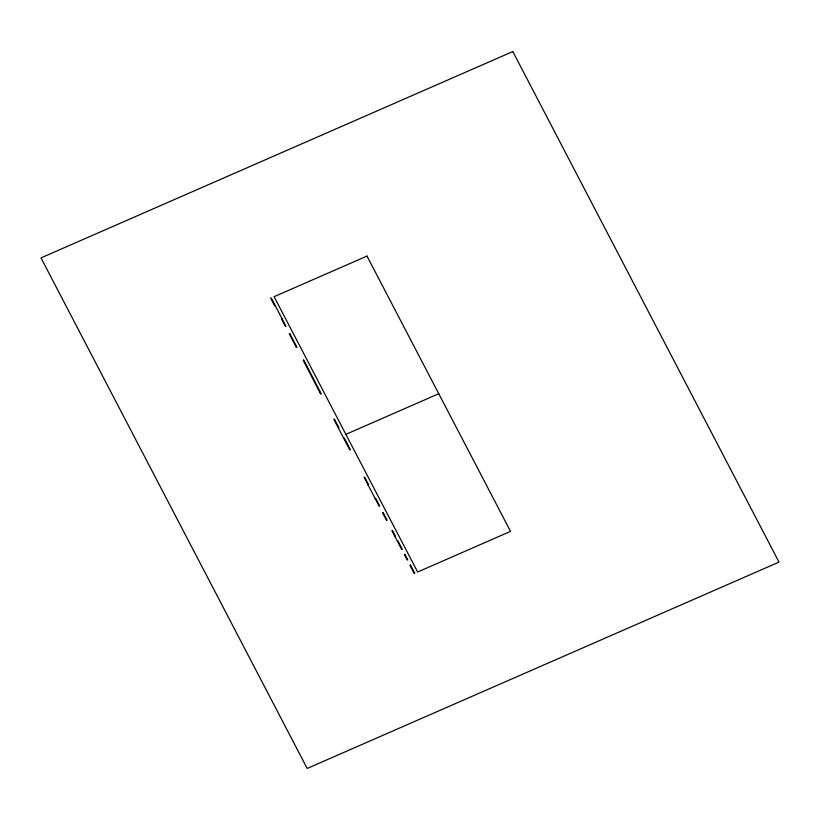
<?xml version="1.0" encoding="UTF-8"?>
<svg xmlns="http://www.w3.org/2000/svg" width="820" height="820" viewBox="0 0 820 820"><rect width="100%" height="100%" fill="white"/><g stroke="black" fill="none" stroke-linecap="round" stroke-linejoin="round"><path stroke-width="1.23" d="M275.202 305.573L274.659 305.809L270.692 298.183L271.225 297.947L285.965 326.227L285.432 326.462L281.475 318.877L282.008 318.642M338.342 427.937L338.875 427.702L334.355 419.03L333.812 419.266L349.791 449.893L350.324 449.657L344.205 437.921L343.672 438.157M345.876 434.354L438.761 393.723M368.088 484.979L368.621 484.743L364.644 477.127L364.111 477.363L379.127 506.165L379.66 505.93L375.714 498.345L375.17 498.58M394.727 536.095L395.271 535.86L392.411 530.376L391.878 530.612L401.749 549.543L402.282 549.308L397.997 541.087L397.464 541.323M303.697 359.888L321.245 393.877L320.702 394.112L303.164 360.123M512.808 51.557L41 257.9L307.192 768.442L779 562.1L512.808 51.557M366.991 256.076L274.095 296.696L417.646 572.011L510.532 531.38L366.991 256.076M289.87 333.709L289.327 333.945L296.348 347.393L296.881 347.157L289.87 333.709M383.186 512.674L382.643 512.91L386.599 520.495L387.132 520.259L383.186 512.674M404.906 554.33L404.362 554.566L407.222 560.05L407.755 559.814L404.906 554.33M410.492 565.041L409.949 565.277L414.233 573.498L414.776 573.262L410.492 565.041"/></g></svg>
